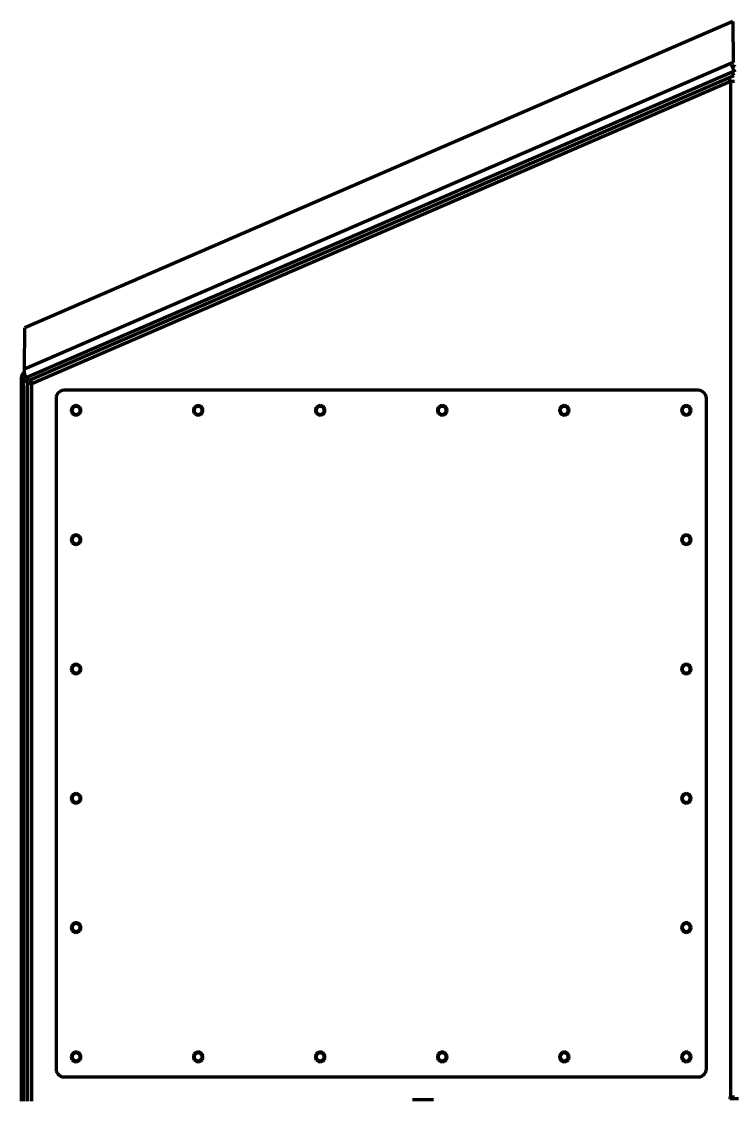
# Model space of a CAD drawing. Header units: millimetres. Extents: x 0 to 594, y 0 to 420.
# Drawn here: x 132.88 to 150.64, y 378.14 to 404.98 of the extents above; entities that cross this region are included whole.
import ezdxf

# ---------------------------------------------------------------- set-up
doc = ezdxf.new("R2010")
doc.units = ezdxf.units.MM

msp = doc.modelspace()

# ---------------------------------------------------------------- linework, layer by layer
at = {"color": 1, "lineweight": 70}
for p, q in [((150.597, 404.982), (132.958, 397.352)), ((150.597, 404.982), (150.604, 403.961)), ((150.544, 403.935), (132.95, 396.324)), ((133.008, 396.131), (150.58, 403.733)), ((150.604, 403.961), (150.544, 403.935)), ((150.544, 403.935), (150.553, 403.914)), ((150.553, 403.914), (150.561, 403.894)), ((150.561, 403.894), (150.57, 403.874)), ((150.57, 403.874), (150.578, 403.855)), ((150.578, 403.855), (150.586, 403.837)), ((150.623, 403.751), (150.58, 403.733)), ((150.58, 403.733), (150.623, 403.751)), ((150.62, 403.641), (150.58, 403.733)), ((150.608, 403.859), (150.583, 403.843)), ((150.586, 403.837), (150.593, 403.821)), ((150.593, 403.821), (150.6, 403.805)), ((150.6, 403.805), (150.606, 403.792)), ((150.606, 403.792), (150.611, 403.78)), ((150.627, 403.88), (150.608, 403.859)), ((150.611, 403.78), (150.615, 403.77)), ((150.615, 403.77), (150.619, 403.762)), ((150.619, 403.762), (150.621, 403.756)), ((150.621, 403.756), (150.623, 403.753)), ((150.663, 403.775), (150.623, 403.751)), ((150.623, 403.753), (150.623, 403.751)), ((150.64, 403.907), (150.627, 403.88)), ((133.047, 396.04), (150.62, 403.641)), ((133.136, 395.969), (150.536, 403.496)), ((150.497, 403.587), (150.497, 403.588)), ((150.498, 403.586), (150.497, 403.587)), ((150.499, 403.583), (150.498, 403.586)), ((150.501, 403.579), (150.499, 403.583)), ((150.503, 403.574), (150.501, 403.579)), ((150.505, 403.568), (150.503, 403.574)), ((150.508, 403.561), (150.505, 403.568)), ((150.512, 403.553), (150.508, 403.561)), ((150.515, 403.545), (150.512, 403.553)), ((150.519, 403.536), (150.515, 403.545)), ((150.523, 403.526), (150.519, 403.536)), ((150.528, 403.516), (150.523, 403.526)), ((150.532, 403.506), (150.528, 403.516)), ((150.536, 403.496), (150.532, 403.506)), ((150.536, 403.496), (150.548, 403.496)), ((150.536, 403.496), (150.536, 378.2)), ((150.548, 403.496), (150.559, 403.496)), ((150.559, 403.496), (150.569, 403.496)), ((150.569, 403.496), (150.58, 403.496)), ((150.58, 403.496), (150.59, 403.496)), ((150.59, 403.496), (150.599, 403.496)), ((150.599, 403.496), (150.607, 403.496)), ((150.607, 403.496), (150.615, 403.496)), ((150.615, 403.496), (150.621, 403.496)), ((150.621, 403.496), (150.627, 403.496)), ((150.627, 403.496), (150.631, 403.496)), ((150.631, 403.496), (150.634, 403.496)), ((150.634, 403.496), (150.636, 403.496)), ((150.636, 403.496), (150.636, 403.496)), ((132.95, 396.324), (132.958, 397.352)), ((132.881, 396.146), (132.895, 396.19)), ((132.895, 396.19), (132.918, 396.23)), ((132.918, 396.23), (132.949, 396.264)), ((132.949, 396.292), (132.95, 396.3)), ((132.949, 396.284), (132.949, 396.292)), ((132.949, 396.275), (132.949, 396.284)), ((132.949, 396.268), (132.949, 396.275)), ((132.949, 396.26), (132.949, 396.268)), ((132.949, 396.252), (132.949, 396.26)), ((132.949, 396.244), (132.949, 396.252)), ((132.949, 396.237), (132.949, 396.244)), ((132.949, 396.229), (132.949, 396.237)), ((132.949, 396.222), (132.949, 396.229)), ((132.949, 396.215), (132.949, 396.222)), ((132.949, 396.215), (132.954, 396.203)), ((132.95, 396.316), (132.95, 396.324)), ((132.95, 396.308), (132.95, 396.316)), ((132.95, 396.3), (132.95, 396.308)), ((132.954, 396.203), (132.959, 396.192)), ((132.959, 396.192), (132.963, 396.182)), ((132.876, 396.1), (132.881, 396.146)), ((132.876, 396.097), (132.876, 396.1)), ((132.876, 396.1), (132.936, 396.1)), ((132.876, 396.092), (132.876, 396.097)), ((132.876, 396.084), (132.876, 396.092)), ((132.876, 396.075), (132.876, 396.084)), ((132.876, 396.064), (132.876, 396.075)), ((132.876, 396.05), (132.876, 396.064)), ((132.876, 396.036), (132.876, 396.05)), ((132.876, 396.019), (132.876, 396.036)), ((132.876, 396.002), (132.876, 396.019)), ((132.876, 395.983), (132.876, 396.002)), ((132.876, 395.963), (132.876, 395.983)), ((132.876, 395.943), (132.876, 395.963)), ((132.876, 395.922), (132.876, 395.943)), ((132.876, 395.901), (132.876, 395.922)), ((132.943, 396.145), (132.936, 396.1)), ((132.936, 396.1), (132.936, 396.099)), ((132.936, 396.099), (132.936, 396.097)), ((132.936, 396.097), (132.936, 396.094)), ((132.936, 396.094), (132.936, 396.09)), ((132.936, 396.09), (132.936, 396.086)), ((132.936, 396.086), (132.936, 396.081)), ((132.936, 396.081), (132.936, 396.076)), ((132.936, 396.076), (132.936, 396.07)), ((132.936, 396.07), (132.936, 396.063)), ((132.936, 396.063), (132.936, 396.056)), ((132.936, 396.056), (132.936, 396.049)), ((132.936, 396.049), (132.936, 396.041)), ((132.936, 396.041), (132.936, 396.032)), ((132.936, 396.032), (132.936, 396.023)), ((133.036, 396.023), (132.936, 396.023)), ((132.936, 378.1), (132.936, 396.023)), ((132.961, 396.186), (132.943, 396.145)), ((132.963, 396.182), (132.967, 396.172)), ((132.967, 396.172), (132.971, 396.163)), ((132.971, 396.163), (132.975, 396.155)), ((132.975, 396.155), (132.978, 396.148)), ((132.978, 396.148), (132.981, 396.141)), ((132.981, 396.141), (132.983, 396.136)), ((132.983, 396.136), (132.985, 396.131)), ((132.985, 396.131), (132.987, 396.128)), ((132.987, 396.128), (132.988, 396.125)), ((132.988, 396.125), (132.988, 396.124)), ((132.988, 396.124), (132.989, 396.123)), ((133.008, 396.131), (132.989, 396.123)), ((132.989, 396.123), (133.008, 396.131)), ((133.047, 396.04), (133.008, 396.131)), ((133.036, 378.1), (133.036, 396.023)), ((133.037, 395.969), (133.036, 395.969)), ((133.039, 395.969), (133.037, 395.969)), ((133.042, 395.969), (133.039, 395.969)), ((133.046, 395.969), (133.042, 395.969)), ((133.052, 395.969), (133.046, 395.969)), ((133.058, 395.969), (133.052, 395.969)), ((133.066, 395.969), (133.058, 395.969)), ((133.074, 395.969), (133.066, 395.969)), ((133.083, 395.969), (133.074, 395.969)), ((133.093, 395.969), (133.083, 395.969)), ((133.103, 395.969), (133.093, 395.969)), ((133.097, 396.06), (133.097, 396.061)), ((133.098, 396.059), (133.097, 396.06)), ((133.099, 396.056), (133.098, 396.059)), ((133.101, 396.052), (133.099, 396.056)), ((133.103, 396.047), (133.101, 396.052)), ((133.105, 396.041), (133.103, 396.047)), ((133.114, 395.969), (133.103, 395.969)), ((133.108, 396.034), (133.105, 396.041)), ((133.112, 396.026), (133.108, 396.034)), ((133.115, 396.018), (133.112, 396.026)), ((133.125, 395.969), (133.114, 395.969)), ((133.119, 396.009), (133.115, 396.018)), ((133.123, 395.999), (133.119, 396.009)), ((133.128, 395.99), (133.123, 395.999)), ((133.136, 395.969), (133.125, 395.969)), ((133.132, 395.979), (133.128, 395.99)), ((133.136, 395.969), (133.132, 395.979)), ((133.136, 378.1), (133.136, 395.969)), ((132.876, 378.1), (132.876, 395.901)), ((132.936, 395.901), (132.876, 395.901)), ((132.936, 395.901), (132.936, 378.1)), ((133.756, 395.687), (133.741, 395.645)), ((133.78, 395.725), (133.756, 395.687)), ((133.812, 395.757), (133.78, 395.725)), ((133.85, 395.781), (133.812, 395.757)), ((133.892, 395.795), (133.85, 395.781)), ((133.936, 395.8), (133.892, 395.795)), ((149.736, 395.8), (133.936, 395.8)), ((149.781, 395.795), (149.736, 395.8)), ((149.823, 395.781), (149.781, 395.795)), ((149.861, 395.757), (149.823, 395.781)), ((149.893, 395.725), (149.861, 395.757)), ((149.917, 395.687), (149.893, 395.725)), ((149.931, 395.645), (149.917, 395.687)), ((133.741, 395.645), (133.736, 395.6)), ((133.736, 395.6), (133.736, 378.9)), ((134.166, 395.398), (134.139, 395.371)), ((134.199, 395.415), (134.166, 395.398)), ((134.202, 395.394), (134.172, 395.377)), ((134.236, 395.42), (134.199, 395.415)), ((134.236, 395.4), (134.202, 395.394)), ((134.273, 395.415), (134.236, 395.42)), ((134.271, 395.394), (134.236, 395.4)), ((134.301, 395.377), (134.271, 395.394)), ((134.307, 395.398), (134.273, 395.415)), ((134.333, 395.371), (134.307, 395.398)), ((137.206, 395.398), (137.179, 395.371)), ((137.239, 395.415), (137.206, 395.398)), ((137.242, 395.394), (137.212, 395.377)), ((137.276, 395.42), (137.239, 395.415)), ((137.276, 395.4), (137.242, 395.394)), ((137.313, 395.415), (137.276, 395.42)), ((137.311, 395.394), (137.276, 395.4)), ((137.341, 395.377), (137.311, 395.394)), ((137.347, 395.398), (137.313, 395.415)), ((137.373, 395.371), (137.347, 395.398)), ((140.246, 395.398), (140.219, 395.371)), ((140.279, 395.415), (140.246, 395.398)), ((140.282, 395.394), (140.252, 395.377)), ((140.316, 395.42), (140.279, 395.415)), ((140.316, 395.4), (140.282, 395.394)), ((140.353, 395.415), (140.316, 395.42)), ((140.351, 395.394), (140.316, 395.4)), ((140.381, 395.377), (140.351, 395.394)), ((140.387, 395.398), (140.353, 395.415)), ((140.413, 395.371), (140.387, 395.398)), ((143.286, 395.398), (143.259, 395.371)), ((143.319, 395.415), (143.286, 395.398)), ((143.322, 395.394), (143.292, 395.377)), ((143.356, 395.42), (143.319, 395.415)), ((143.356, 395.4), (143.322, 395.394)), ((143.393, 395.415), (143.356, 395.42)), ((143.391, 395.394), (143.356, 395.4)), ((143.421, 395.377), (143.391, 395.394)), ((143.427, 395.398), (143.393, 395.415)), ((143.453, 395.371), (143.427, 395.398)), ((146.326, 395.398), (146.299, 395.371)), ((146.359, 395.415), (146.326, 395.398)), ((146.362, 395.394), (146.332, 395.377)), ((146.396, 395.42), (146.359, 395.415)), ((146.396, 395.4), (146.362, 395.394)), ((146.433, 395.415), (146.396, 395.42)), ((146.431, 395.394), (146.396, 395.4)), ((146.461, 395.377), (146.431, 395.394)), ((146.467, 395.398), (146.433, 395.415)), ((146.493, 395.371), (146.467, 395.398)), ((149.366, 395.398), (149.339, 395.371)), ((149.399, 395.415), (149.366, 395.398)), ((149.402, 395.394), (149.372, 395.377)), ((149.436, 395.42), (149.399, 395.415)), ((149.436, 395.4), (149.402, 395.394)), ((149.473, 395.415), (149.436, 395.42)), ((149.471, 395.394), (149.436, 395.4)), ((149.501, 395.377), (149.471, 395.394)), ((149.507, 395.398), (149.473, 395.415)), ((149.533, 395.371), (149.507, 395.398)), ((149.936, 395.6), (149.931, 395.645)), ((149.936, 378.9), (149.936, 395.6)), ((134.122, 395.338), (134.116, 395.3)), ((134.116, 395.3), (134.122, 395.263)), ((134.139, 395.371), (134.122, 395.338)), ((134.122, 395.263), (134.139, 395.23)), ((134.15, 395.35), (134.138, 395.318)), ((134.138, 395.318), (134.138, 395.283)), ((134.138, 395.283), (134.15, 395.25)), ((134.139, 395.23), (134.166, 395.203)), ((134.172, 395.377), (134.15, 395.35)), ((134.15, 395.25), (134.172, 395.224)), ((134.166, 395.203), (134.199, 395.186)), ((134.172, 395.224), (134.202, 395.207)), ((134.199, 395.186), (134.236, 395.18)), ((134.202, 395.207), (134.236, 395.2)), ((134.236, 395.2), (134.271, 395.207)), ((134.236, 395.18), (134.273, 395.186)), ((134.271, 395.207), (134.301, 395.224)), ((134.273, 395.186), (134.307, 395.203)), ((134.323, 395.35), (134.301, 395.377)), ((134.301, 395.224), (134.323, 395.25)), ((134.307, 395.203), (134.333, 395.23)), ((134.335, 395.318), (134.323, 395.35)), ((134.323, 395.25), (134.335, 395.283)), ((134.351, 395.338), (134.333, 395.371)), ((134.333, 395.23), (134.351, 395.263)), ((134.335, 395.283), (134.335, 395.318)), ((134.356, 395.3), (134.351, 395.338)), ((134.351, 395.263), (134.356, 395.3)), ((137.162, 395.338), (137.156, 395.3)), ((137.156, 395.3), (137.162, 395.263)), ((137.179, 395.371), (137.162, 395.338)), ((137.162, 395.263), (137.179, 395.23)), ((137.19, 395.35), (137.178, 395.318)), ((137.178, 395.318), (137.178, 395.283)), ((137.178, 395.283), (137.19, 395.25)), ((137.179, 395.23), (137.206, 395.203)), ((137.212, 395.377), (137.19, 395.35)), ((137.19, 395.25), (137.212, 395.224)), ((137.206, 395.203), (137.239, 395.186)), ((137.212, 395.224), (137.242, 395.207)), ((137.239, 395.186), (137.276, 395.18)), ((137.242, 395.207), (137.276, 395.2)), ((137.276, 395.2), (137.311, 395.207)), ((137.276, 395.18), (137.313, 395.186)), ((137.311, 395.207), (137.341, 395.224)), ((137.313, 395.186), (137.347, 395.203)), ((137.363, 395.35), (137.341, 395.377)), ((137.341, 395.224), (137.363, 395.25)), ((137.347, 395.203), (137.373, 395.23)), ((137.375, 395.318), (137.363, 395.35)), ((137.363, 395.25), (137.375, 395.283)), ((137.391, 395.338), (137.373, 395.371)), ((137.373, 395.23), (137.391, 395.263)), ((137.375, 395.283), (137.375, 395.318)), ((137.396, 395.3), (137.391, 395.338)), ((137.391, 395.263), (137.396, 395.3)), ((140.202, 395.338), (140.196, 395.3)), ((140.196, 395.3), (140.202, 395.263)), ((140.219, 395.371), (140.202, 395.338)), ((140.202, 395.263), (140.219, 395.23)), ((140.23, 395.35), (140.218, 395.318)), ((140.218, 395.318), (140.218, 395.283)), ((140.218, 395.283), (140.23, 395.25)), ((140.219, 395.23), (140.246, 395.203)), ((140.252, 395.377), (140.23, 395.35)), ((140.23, 395.25), (140.252, 395.224)), ((140.246, 395.203), (140.279, 395.186)), ((140.252, 395.224), (140.282, 395.207)), ((140.279, 395.186), (140.316, 395.18)), ((140.282, 395.207), (140.316, 395.2)), ((140.316, 395.2), (140.351, 395.207)), ((140.316, 395.18), (140.353, 395.186)), ((140.351, 395.207), (140.381, 395.224)), ((140.353, 395.186), (140.387, 395.203)), ((140.403, 395.35), (140.381, 395.377)), ((140.381, 395.224), (140.403, 395.25)), ((140.387, 395.203), (140.413, 395.23)), ((140.415, 395.318), (140.403, 395.35)), ((140.403, 395.25), (140.415, 395.283)), ((140.431, 395.338), (140.413, 395.371)), ((140.413, 395.23), (140.431, 395.263)), ((140.415, 395.283), (140.415, 395.318)), ((140.436, 395.3), (140.431, 395.338)), ((140.431, 395.263), (140.436, 395.3)), ((143.242, 395.338), (143.236, 395.3)), ((143.236, 395.3), (143.242, 395.263)), ((143.259, 395.371), (143.242, 395.338)), ((143.242, 395.263), (143.259, 395.23)), ((143.27, 395.35), (143.258, 395.318)), ((143.258, 395.318), (143.258, 395.283)), ((143.258, 395.283), (143.27, 395.25)), ((143.259, 395.23), (143.286, 395.203)), ((143.292, 395.377), (143.27, 395.35)), ((143.27, 395.25), (143.292, 395.224)), ((143.286, 395.203), (143.319, 395.186)), ((143.292, 395.224), (143.322, 395.207)), ((143.319, 395.186), (143.356, 395.18)), ((143.322, 395.207), (143.356, 395.2)), ((143.356, 395.2), (143.391, 395.207)), ((143.356, 395.18), (143.393, 395.186)), ((143.391, 395.207), (143.421, 395.224)), ((143.393, 395.186), (143.427, 395.203)), ((143.443, 395.35), (143.421, 395.377)), ((143.421, 395.224), (143.443, 395.25)), ((143.427, 395.203), (143.453, 395.23)), ((143.455, 395.318), (143.443, 395.35)), ((143.443, 395.25), (143.455, 395.283)), ((143.471, 395.338), (143.453, 395.371)), ((143.453, 395.23), (143.471, 395.263)), ((143.455, 395.283), (143.455, 395.318)), ((143.476, 395.3), (143.471, 395.338)), ((143.471, 395.263), (143.476, 395.3)), ((146.282, 395.338), (146.276, 395.3)), ((146.276, 395.3), (146.282, 395.263)), ((146.299, 395.371), (146.282, 395.338)), ((146.282, 395.263), (146.299, 395.23)), ((146.31, 395.35), (146.298, 395.318)), ((146.298, 395.318), (146.298, 395.283)), ((146.298, 395.283), (146.31, 395.25)), ((146.299, 395.23), (146.326, 395.203)), ((146.332, 395.377), (146.31, 395.35)), ((146.31, 395.25), (146.332, 395.224)), ((146.326, 395.203), (146.359, 395.186)), ((146.332, 395.224), (146.362, 395.207)), ((146.359, 395.186), (146.396, 395.18)), ((146.362, 395.207), (146.396, 395.2)), ((146.396, 395.2), (146.431, 395.207)), ((146.396, 395.18), (146.433, 395.186)), ((146.431, 395.207), (146.461, 395.224)), ((146.433, 395.186), (146.467, 395.203)), ((146.483, 395.35), (146.461, 395.377)), ((146.461, 395.224), (146.483, 395.25)), ((146.467, 395.203), (146.493, 395.23)), ((146.495, 395.318), (146.483, 395.35)), ((146.483, 395.25), (146.495, 395.283)), ((146.511, 395.338), (146.493, 395.371)), ((146.493, 395.23), (146.511, 395.263)), ((146.495, 395.283), (146.495, 395.318)), ((146.516, 395.3), (146.511, 395.338)), ((146.511, 395.263), (146.516, 395.3)), ((149.322, 395.338), (149.316, 395.3)), ((149.316, 395.3), (149.322, 395.263)), ((149.339, 395.371), (149.322, 395.338)), ((149.322, 395.263), (149.339, 395.23)), ((149.35, 395.35), (149.338, 395.318)), ((149.338, 395.318), (149.338, 395.283)), ((149.338, 395.283), (149.35, 395.25)), ((149.339, 395.23), (149.366, 395.203)), ((149.372, 395.377), (149.35, 395.35)), ((149.35, 395.25), (149.372, 395.224)), ((149.366, 395.203), (149.399, 395.186)), ((149.372, 395.224), (149.402, 395.207)), ((149.399, 395.186), (149.436, 395.18)), ((149.402, 395.207), (149.436, 395.2)), ((149.436, 395.2), (149.471, 395.207)), ((149.436, 395.18), (149.473, 395.186)), ((149.471, 395.207), (149.501, 395.224)), ((149.473, 395.186), (149.507, 395.203)), ((149.523, 395.35), (149.501, 395.377)), ((149.501, 395.224), (149.523, 395.25)), ((149.507, 395.203), (149.533, 395.23)), ((149.535, 395.318), (149.523, 395.35)), ((149.523, 395.25), (149.535, 395.283)), ((149.551, 395.338), (149.533, 395.371)), ((149.533, 395.23), (149.551, 395.263)), ((149.535, 395.283), (149.535, 395.318)), ((149.556, 395.3), (149.551, 395.338)), ((149.551, 395.263), (149.556, 395.3)), ((134.166, 392.178), (134.139, 392.151)), ((134.199, 392.195), (134.166, 392.178)), ((134.202, 392.174), (134.172, 392.157)), ((134.236, 392.2), (134.199, 392.195)), ((134.236, 392.18), (134.202, 392.174)), ((134.273, 392.195), (134.236, 392.2)), ((134.271, 392.174), (134.236, 392.18)), ((134.301, 392.157), (134.271, 392.174)), ((134.307, 392.178), (134.273, 392.195)), ((134.333, 392.151), (134.307, 392.178)), ((149.366, 392.178), (149.339, 392.151)), ((149.399, 392.195), (149.366, 392.178)), ((149.402, 392.174), (149.372, 392.157)), ((149.436, 392.2), (149.399, 392.195)), ((149.436, 392.18), (149.402, 392.174)), ((149.473, 392.195), (149.436, 392.2)), ((149.471, 392.174), (149.436, 392.18)), ((149.501, 392.157), (149.471, 392.174)), ((149.507, 392.178), (149.473, 392.195)), ((149.533, 392.151), (149.507, 392.178)), ((134.122, 392.118), (134.116, 392.08)), ((134.116, 392.08), (134.122, 392.043)), ((134.139, 392.151), (134.122, 392.118)), ((134.122, 392.043), (134.139, 392.01)), ((134.15, 392.13), (134.138, 392.098)), ((134.138, 392.098), (134.138, 392.063)), ((134.138, 392.063), (134.15, 392.03)), ((134.139, 392.01), (134.166, 391.983)), ((134.172, 392.157), (134.15, 392.13)), ((134.15, 392.03), (134.172, 392.004)), ((134.166, 391.983), (134.199, 391.966)), ((134.172, 392.004), (134.202, 391.987)), ((134.199, 391.966), (134.236, 391.96)), ((134.202, 391.987), (134.236, 391.98)), ((134.236, 391.98), (134.271, 391.987)), ((134.236, 391.96), (134.273, 391.966)), ((134.271, 391.987), (134.301, 392.004)), ((134.273, 391.966), (134.307, 391.983)), ((134.323, 392.13), (134.301, 392.157)), ((134.301, 392.004), (134.323, 392.03)), ((134.307, 391.983), (134.333, 392.01)), ((134.335, 392.098), (134.323, 392.13)), ((134.323, 392.03), (134.335, 392.063)), ((134.351, 392.118), (134.333, 392.151)), ((134.333, 392.01), (134.351, 392.043)), ((134.335, 392.063), (134.335, 392.098)), ((134.356, 392.08), (134.351, 392.118)), ((134.351, 392.043), (134.356, 392.08)), ((149.322, 392.118), (149.316, 392.08)), ((149.316, 392.08), (149.322, 392.043)), ((149.339, 392.151), (149.322, 392.118)), ((149.322, 392.043), (149.339, 392.01)), ((149.35, 392.13), (149.338, 392.098)), ((149.338, 392.098), (149.338, 392.063)), ((149.338, 392.063), (149.35, 392.03)), ((149.339, 392.01), (149.366, 391.983)), ((149.372, 392.157), (149.35, 392.13)), ((149.35, 392.03), (149.372, 392.004)), ((149.366, 391.983), (149.399, 391.966)), ((149.372, 392.004), (149.402, 391.987)), ((149.399, 391.966), (149.436, 391.96)), ((149.402, 391.987), (149.436, 391.98)), ((149.436, 391.98), (149.471, 391.987)), ((149.436, 391.96), (149.473, 391.966)), ((149.471, 391.987), (149.501, 392.004)), ((149.473, 391.966), (149.507, 391.983)), ((149.523, 392.13), (149.501, 392.157)), ((149.501, 392.004), (149.523, 392.03)), ((149.507, 391.983), (149.533, 392.01)), ((149.535, 392.098), (149.523, 392.13)), ((149.523, 392.03), (149.535, 392.063)), ((149.551, 392.118), (149.533, 392.151)), ((149.533, 392.01), (149.551, 392.043)), ((149.535, 392.063), (149.535, 392.098)), ((149.556, 392.08), (149.551, 392.118)), ((149.551, 392.043), (149.556, 392.08)), ((134.166, 388.958), (134.139, 388.931)), ((134.199, 388.975), (134.166, 388.958)), ((134.202, 388.954), (134.172, 388.937)), ((134.236, 388.98), (134.199, 388.975)), ((134.236, 388.96), (134.202, 388.954)), ((134.273, 388.975), (134.236, 388.98)), ((134.271, 388.954), (134.236, 388.96)), ((134.301, 388.937), (134.271, 388.954)), ((134.307, 388.958), (134.273, 388.975)), ((134.333, 388.931), (134.307, 388.958)), ((149.366, 388.958), (149.339, 388.931)), ((149.399, 388.975), (149.366, 388.958)), ((149.402, 388.954), (149.372, 388.937)), ((149.436, 388.98), (149.399, 388.975)), ((149.436, 388.96), (149.402, 388.954)), ((149.473, 388.975), (149.436, 388.98)), ((149.471, 388.954), (149.436, 388.96)), ((149.501, 388.937), (149.471, 388.954)), ((149.507, 388.958), (149.473, 388.975)), ((149.533, 388.931), (149.507, 388.958)), ((134.122, 388.898), (134.116, 388.86)), ((134.116, 388.86), (134.122, 388.823)), ((134.139, 388.931), (134.122, 388.898)), ((134.122, 388.823), (134.139, 388.79)), ((134.15, 388.91), (134.138, 388.878)), ((134.138, 388.878), (134.138, 388.843)), ((134.138, 388.843), (134.15, 388.81)), ((134.139, 388.79), (134.166, 388.763)), ((134.172, 388.937), (134.15, 388.91)), ((134.15, 388.81), (134.172, 388.784)), ((134.166, 388.763), (134.199, 388.746)), ((134.172, 388.784), (134.202, 388.767)), ((134.199, 388.746), (134.236, 388.74)), ((134.202, 388.767), (134.236, 388.76)), ((134.236, 388.76), (134.271, 388.767)), ((134.236, 388.74), (134.273, 388.746)), ((134.271, 388.767), (134.301, 388.784)), ((134.273, 388.746), (134.307, 388.763)), ((134.323, 388.91), (134.301, 388.937)), ((134.301, 388.784), (134.323, 388.81)), ((134.307, 388.763), (134.333, 388.79)), ((134.335, 388.878), (134.323, 388.91)), ((134.323, 388.81), (134.335, 388.843)), ((134.351, 388.898), (134.333, 388.931)), ((134.333, 388.79), (134.351, 388.823)), ((134.335, 388.843), (134.335, 388.878)), ((134.356, 388.86), (134.351, 388.898)), ((134.351, 388.823), (134.356, 388.86)), ((149.322, 388.898), (149.316, 388.86)), ((149.316, 388.86), (149.322, 388.823)), ((149.339, 388.931), (149.322, 388.898)), ((149.322, 388.823), (149.339, 388.79)), ((149.35, 388.91), (149.338, 388.878)), ((149.338, 388.878), (149.338, 388.843)), ((149.338, 388.843), (149.35, 388.81)), ((149.339, 388.79), (149.366, 388.763)), ((149.372, 388.937), (149.35, 388.91)), ((149.35, 388.81), (149.372, 388.784)), ((149.366, 388.763), (149.399, 388.746)), ((149.372, 388.784), (149.402, 388.767)), ((149.399, 388.746), (149.436, 388.74)), ((149.402, 388.767), (149.436, 388.76)), ((149.436, 388.76), (149.471, 388.767)), ((149.436, 388.74), (149.473, 388.746)), ((149.471, 388.767), (149.501, 388.784)), ((149.473, 388.746), (149.507, 388.763)), ((149.523, 388.91), (149.501, 388.937)), ((149.501, 388.784), (149.523, 388.81)), ((149.507, 388.763), (149.533, 388.79)), ((149.535, 388.878), (149.523, 388.91)), ((149.523, 388.81), (149.535, 388.843)), ((149.551, 388.898), (149.533, 388.931)), ((149.533, 388.79), (149.551, 388.823)), ((149.535, 388.843), (149.535, 388.878)), ((149.556, 388.86), (149.551, 388.898)), ((149.551, 388.823), (149.556, 388.86)), ((134.166, 385.738), (134.139, 385.711)), ((134.199, 385.755), (134.166, 385.738)), ((134.202, 385.734), (134.172, 385.717)), ((134.236, 385.76), (134.199, 385.755)), ((134.236, 385.74), (134.202, 385.734)), ((134.273, 385.755), (134.236, 385.76)), ((134.271, 385.734), (134.236, 385.74)), ((134.301, 385.717), (134.271, 385.734)), ((134.307, 385.738), (134.273, 385.755)), ((134.333, 385.711), (134.307, 385.738)), ((149.366, 385.738), (149.339, 385.711)), ((149.399, 385.755), (149.366, 385.738)), ((149.402, 385.734), (149.372, 385.717)), ((149.436, 385.76), (149.399, 385.755)), ((149.436, 385.74), (149.402, 385.734)), ((149.473, 385.755), (149.436, 385.76)), ((149.471, 385.734), (149.436, 385.74)), ((149.501, 385.717), (149.471, 385.734)), ((149.507, 385.738), (149.473, 385.755)), ((149.533, 385.711), (149.507, 385.738)), ((134.122, 385.678), (134.116, 385.64)), ((134.116, 385.64), (134.122, 385.603)), ((134.139, 385.711), (134.122, 385.678)), ((134.122, 385.603), (134.139, 385.57)), ((134.15, 385.69), (134.138, 385.658)), ((134.138, 385.658), (134.138, 385.623)), ((134.138, 385.623), (134.15, 385.59)), ((134.139, 385.57), (134.166, 385.543)), ((134.172, 385.717), (134.15, 385.69)), ((134.15, 385.59), (134.172, 385.564)), ((134.166, 385.543), (134.199, 385.526)), ((134.172, 385.564), (134.202, 385.547)), ((134.199, 385.526), (134.236, 385.52)), ((134.202, 385.547), (134.236, 385.54)), ((134.236, 385.54), (134.271, 385.547)), ((134.236, 385.52), (134.273, 385.526)), ((134.271, 385.547), (134.301, 385.564)), ((134.273, 385.526), (134.307, 385.543)), ((134.323, 385.69), (134.301, 385.717)), ((134.301, 385.564), (134.323, 385.59)), ((134.307, 385.543), (134.333, 385.57)), ((134.335, 385.658), (134.323, 385.69)), ((134.323, 385.59), (134.335, 385.623)), ((134.351, 385.678), (134.333, 385.711)), ((134.333, 385.57), (134.351, 385.603)), ((134.335, 385.623), (134.335, 385.658)), ((134.356, 385.64), (134.351, 385.678)), ((134.351, 385.603), (134.356, 385.64)), ((149.322, 385.678), (149.316, 385.64)), ((149.316, 385.64), (149.322, 385.603)), ((149.339, 385.711), (149.322, 385.678)), ((149.322, 385.603), (149.339, 385.57)), ((149.35, 385.69), (149.338, 385.658)), ((149.338, 385.658), (149.338, 385.623)), ((149.338, 385.623), (149.35, 385.59)), ((149.339, 385.57), (149.366, 385.543)), ((149.372, 385.717), (149.35, 385.69)), ((149.35, 385.59), (149.372, 385.564)), ((149.366, 385.543), (149.399, 385.526)), ((149.372, 385.564), (149.402, 385.547)), ((149.399, 385.526), (149.436, 385.52)), ((149.402, 385.547), (149.436, 385.54)), ((149.436, 385.54), (149.471, 385.547)), ((149.436, 385.52), (149.473, 385.526)), ((149.471, 385.547), (149.501, 385.564)), ((149.473, 385.526), (149.507, 385.543)), ((149.523, 385.69), (149.501, 385.717)), ((149.501, 385.564), (149.523, 385.59)), ((149.507, 385.543), (149.533, 385.57)), ((149.535, 385.658), (149.523, 385.69)), ((149.523, 385.59), (149.535, 385.623)), ((149.551, 385.678), (149.533, 385.711)), ((149.533, 385.57), (149.551, 385.603)), ((149.535, 385.623), (149.535, 385.658)), ((149.556, 385.64), (149.551, 385.678)), ((149.551, 385.603), (149.556, 385.64)), ((134.166, 382.518), (134.139, 382.491)), ((134.199, 382.535), (134.166, 382.518)), ((134.202, 382.514), (134.172, 382.497)), ((134.236, 382.54), (134.199, 382.535)), ((134.236, 382.52), (134.202, 382.514)), ((134.273, 382.535), (134.236, 382.54)), ((134.271, 382.514), (134.236, 382.52)), ((134.301, 382.497), (134.271, 382.514)), ((134.307, 382.518), (134.273, 382.535)), ((134.333, 382.491), (134.307, 382.518)), ((149.366, 382.518), (149.339, 382.491)), ((149.399, 382.535), (149.366, 382.518)), ((149.402, 382.514), (149.372, 382.497)), ((149.436, 382.54), (149.399, 382.535)), ((149.436, 382.52), (149.402, 382.514)), ((149.473, 382.535), (149.436, 382.54)), ((149.471, 382.514), (149.436, 382.52)), ((149.501, 382.497), (149.471, 382.514)), ((149.507, 382.518), (149.473, 382.535)), ((149.533, 382.491), (149.507, 382.518)), ((134.122, 382.458), (134.116, 382.42)), ((134.116, 382.42), (134.122, 382.383)), ((134.139, 382.491), (134.122, 382.458)), ((134.122, 382.383), (134.139, 382.35)), ((134.15, 382.47), (134.138, 382.438)), ((134.138, 382.438), (134.138, 382.403)), ((134.138, 382.403), (134.15, 382.37)), ((134.139, 382.35), (134.166, 382.323)), ((134.172, 382.497), (134.15, 382.47)), ((134.15, 382.37), (134.172, 382.344)), ((134.166, 382.323), (134.199, 382.306)), ((134.172, 382.344), (134.202, 382.327)), ((134.199, 382.306), (134.236, 382.3)), ((134.202, 382.327), (134.236, 382.32)), ((134.236, 382.32), (134.271, 382.327)), ((134.236, 382.3), (134.273, 382.306)), ((134.271, 382.327), (134.301, 382.344)), ((134.273, 382.306), (134.307, 382.323)), ((134.323, 382.47), (134.301, 382.497)), ((134.301, 382.344), (134.323, 382.37)), ((134.307, 382.323), (134.333, 382.35)), ((134.335, 382.438), (134.323, 382.47)), ((134.323, 382.37), (134.335, 382.403)), ((134.351, 382.458), (134.333, 382.491)), ((134.333, 382.35), (134.351, 382.383)), ((134.335, 382.403), (134.335, 382.438)), ((134.356, 382.42), (134.351, 382.458)), ((134.351, 382.383), (134.356, 382.42)), ((149.322, 382.458), (149.316, 382.42)), ((149.316, 382.42), (149.322, 382.383)), ((149.339, 382.491), (149.322, 382.458)), ((149.322, 382.383), (149.339, 382.35)), ((149.35, 382.47), (149.338, 382.438)), ((149.338, 382.438), (149.338, 382.403)), ((149.338, 382.403), (149.35, 382.37)), ((149.339, 382.35), (149.366, 382.323)), ((149.372, 382.497), (149.35, 382.47)), ((149.35, 382.37), (149.372, 382.344)), ((149.366, 382.323), (149.399, 382.306)), ((149.372, 382.344), (149.402, 382.327)), ((149.399, 382.306), (149.436, 382.3)), ((149.402, 382.327), (149.436, 382.32)), ((149.436, 382.32), (149.471, 382.327)), ((149.436, 382.3), (149.473, 382.306)), ((149.471, 382.327), (149.501, 382.344)), ((149.473, 382.306), (149.507, 382.323)), ((149.523, 382.47), (149.501, 382.497)), ((149.501, 382.344), (149.523, 382.37)), ((149.507, 382.323), (149.533, 382.35)), ((149.535, 382.438), (149.523, 382.47)), ((149.523, 382.37), (149.535, 382.403)), ((149.551, 382.458), (149.533, 382.491)), ((149.533, 382.35), (149.551, 382.383)), ((149.535, 382.403), (149.535, 382.438)), ((149.556, 382.42), (149.551, 382.458)), ((149.551, 382.383), (149.556, 382.42)), ((134.166, 379.298), (134.139, 379.271)), ((134.199, 379.315), (134.166, 379.298)), ((134.202, 379.294), (134.172, 379.277)), ((134.236, 379.32), (134.199, 379.315)), ((134.236, 379.3), (134.202, 379.294)), ((134.273, 379.315), (134.236, 379.32)), ((134.271, 379.294), (134.236, 379.3)), ((134.301, 379.277), (134.271, 379.294)), ((134.307, 379.298), (134.273, 379.315)), ((134.333, 379.271), (134.307, 379.298)), ((137.206, 379.298), (137.179, 379.271)), ((137.239, 379.315), (137.206, 379.298)), ((137.242, 379.294), (137.212, 379.277)), ((137.276, 379.32), (137.239, 379.315)), ((137.276, 379.3), (137.242, 379.294)), ((137.313, 379.315), (137.276, 379.32)), ((137.311, 379.294), (137.276, 379.3)), ((137.341, 379.277), (137.311, 379.294)), ((137.347, 379.298), (137.313, 379.315)), ((137.373, 379.271), (137.347, 379.298)), ((140.246, 379.298), (140.219, 379.271)), ((140.279, 379.315), (140.246, 379.298)), ((140.282, 379.294), (140.252, 379.277)), ((140.316, 379.32), (140.279, 379.315)), ((140.316, 379.3), (140.282, 379.294)), ((140.353, 379.315), (140.316, 379.32)), ((140.351, 379.294), (140.316, 379.3)), ((140.381, 379.277), (140.351, 379.294)), ((140.387, 379.298), (140.353, 379.315)), ((140.413, 379.271), (140.387, 379.298)), ((143.286, 379.298), (143.259, 379.271)), ((143.319, 379.315), (143.286, 379.298)), ((143.322, 379.294), (143.292, 379.277)), ((143.356, 379.32), (143.319, 379.315)), ((143.356, 379.3), (143.322, 379.294)), ((143.393, 379.315), (143.356, 379.32)), ((143.391, 379.294), (143.356, 379.3)), ((143.421, 379.277), (143.391, 379.294)), ((143.427, 379.298), (143.393, 379.315)), ((143.453, 379.271), (143.427, 379.298)), ((146.326, 379.298), (146.299, 379.271)), ((146.359, 379.315), (146.326, 379.298)), ((146.362, 379.294), (146.332, 379.277)), ((146.396, 379.32), (146.359, 379.315)), ((146.396, 379.3), (146.362, 379.294)), ((146.433, 379.315), (146.396, 379.32)), ((146.431, 379.294), (146.396, 379.3)), ((146.461, 379.277), (146.431, 379.294)), ((146.467, 379.298), (146.433, 379.315)), ((146.493, 379.271), (146.467, 379.298)), ((149.366, 379.298), (149.339, 379.271)), ((149.399, 379.315), (149.366, 379.298)), ((149.402, 379.294), (149.372, 379.277)), ((149.436, 379.32), (149.399, 379.315)), ((149.436, 379.3), (149.402, 379.294)), ((149.473, 379.315), (149.436, 379.32)), ((149.471, 379.294), (149.436, 379.3)), ((149.501, 379.277), (149.471, 379.294)), ((149.507, 379.298), (149.473, 379.315)), ((149.533, 379.271), (149.507, 379.298)), ((134.122, 379.238), (134.116, 379.2)), ((134.116, 379.2), (134.122, 379.163)), ((134.139, 379.271), (134.122, 379.238)), ((134.122, 379.163), (134.139, 379.13)), ((134.15, 379.25), (134.138, 379.218)), ((134.138, 379.218), (134.138, 379.183)), ((134.138, 379.183), (134.15, 379.15)), ((134.139, 379.13), (134.166, 379.103)), ((134.172, 379.277), (134.15, 379.25)), ((134.15, 379.15), (134.172, 379.124)), ((134.166, 379.103), (134.199, 379.086)), ((134.172, 379.124), (134.202, 379.107)), ((134.199, 379.086), (134.236, 379.08)), ((134.202, 379.107), (134.236, 379.1)), ((134.236, 379.1), (134.271, 379.107)), ((134.236, 379.08), (134.273, 379.086)), ((134.271, 379.107), (134.301, 379.124)), ((134.273, 379.086), (134.307, 379.103)), ((134.323, 379.25), (134.301, 379.277)), ((134.301, 379.124), (134.323, 379.15)), ((134.307, 379.103), (134.333, 379.13)), ((134.335, 379.218), (134.323, 379.25)), ((134.323, 379.15), (134.335, 379.183)), ((134.351, 379.238), (134.333, 379.271)), ((134.333, 379.13), (134.351, 379.163)), ((134.335, 379.183), (134.335, 379.218)), ((134.356, 379.2), (134.351, 379.238)), ((134.351, 379.163), (134.356, 379.2)), ((137.162, 379.238), (137.156, 379.2)), ((137.156, 379.2), (137.162, 379.163)), ((137.179, 379.271), (137.162, 379.238)), ((137.162, 379.163), (137.179, 379.13)), ((137.19, 379.25), (137.178, 379.218)), ((137.178, 379.218), (137.178, 379.183)), ((137.178, 379.183), (137.19, 379.15)), ((137.179, 379.13), (137.206, 379.103)), ((137.212, 379.277), (137.19, 379.25)), ((137.19, 379.15), (137.212, 379.124)), ((137.206, 379.103), (137.239, 379.086)), ((137.212, 379.124), (137.242, 379.107)), ((137.239, 379.086), (137.276, 379.08)), ((137.242, 379.107), (137.276, 379.1)), ((137.276, 379.1), (137.311, 379.107)), ((137.276, 379.08), (137.313, 379.086)), ((137.311, 379.107), (137.341, 379.124)), ((137.313, 379.086), (137.347, 379.103)), ((137.363, 379.25), (137.341, 379.277)), ((137.341, 379.124), (137.363, 379.15)), ((137.347, 379.103), (137.373, 379.13)), ((137.375, 379.218), (137.363, 379.25)), ((137.363, 379.15), (137.375, 379.183)), ((137.391, 379.238), (137.373, 379.271)), ((137.373, 379.13), (137.391, 379.163)), ((137.375, 379.183), (137.375, 379.218)), ((137.396, 379.2), (137.391, 379.238)), ((137.391, 379.163), (137.396, 379.2)), ((140.202, 379.238), (140.196, 379.2)), ((140.196, 379.2), (140.202, 379.163)), ((140.219, 379.271), (140.202, 379.238)), ((140.202, 379.163), (140.219, 379.13)), ((140.23, 379.25), (140.218, 379.218)), ((140.218, 379.218), (140.218, 379.183)), ((140.218, 379.183), (140.23, 379.15)), ((140.219, 379.13), (140.246, 379.103)), ((140.252, 379.277), (140.23, 379.25)), ((140.23, 379.15), (140.252, 379.124)), ((140.246, 379.103), (140.279, 379.086)), ((140.252, 379.124), (140.282, 379.107)), ((140.279, 379.086), (140.316, 379.08)), ((140.282, 379.107), (140.316, 379.1)), ((140.316, 379.1), (140.351, 379.107)), ((140.316, 379.08), (140.353, 379.086)), ((140.351, 379.107), (140.381, 379.124)), ((140.353, 379.086), (140.387, 379.103)), ((140.403, 379.25), (140.381, 379.277)), ((140.381, 379.124), (140.403, 379.15)), ((140.387, 379.103), (140.413, 379.13)), ((140.415, 379.218), (140.403, 379.25)), ((140.403, 379.15), (140.415, 379.183)), ((140.431, 379.238), (140.413, 379.271)), ((140.413, 379.13), (140.431, 379.163)), ((140.415, 379.183), (140.415, 379.218)), ((140.436, 379.2), (140.431, 379.238)), ((140.431, 379.163), (140.436, 379.2)), ((143.242, 379.238), (143.236, 379.2)), ((143.236, 379.2), (143.242, 379.163)), ((143.259, 379.271), (143.242, 379.238)), ((143.242, 379.163), (143.259, 379.13)), ((143.27, 379.25), (143.258, 379.218)), ((143.258, 379.218), (143.258, 379.183)), ((143.258, 379.183), (143.27, 379.15)), ((143.259, 379.13), (143.286, 379.103)), ((143.292, 379.277), (143.27, 379.25)), ((143.27, 379.15), (143.292, 379.124)), ((143.286, 379.103), (143.319, 379.086)), ((143.292, 379.124), (143.322, 379.107)), ((143.319, 379.086), (143.356, 379.08)), ((143.322, 379.107), (143.356, 379.1)), ((143.356, 379.1), (143.391, 379.107)), ((143.356, 379.08), (143.393, 379.086)), ((143.391, 379.107), (143.421, 379.124)), ((143.393, 379.086), (143.427, 379.103)), ((143.443, 379.25), (143.421, 379.277)), ((143.421, 379.124), (143.443, 379.15)), ((143.427, 379.103), (143.453, 379.13)), ((143.455, 379.218), (143.443, 379.25)), ((143.443, 379.15), (143.455, 379.183)), ((143.471, 379.238), (143.453, 379.271)), ((143.453, 379.13), (143.471, 379.163)), ((143.455, 379.183), (143.455, 379.218)), ((143.476, 379.2), (143.471, 379.238)), ((143.471, 379.163), (143.476, 379.2)), ((146.282, 379.238), (146.276, 379.2)), ((146.276, 379.2), (146.282, 379.163)), ((146.299, 379.271), (146.282, 379.238)), ((146.282, 379.163), (146.299, 379.13)), ((146.31, 379.25), (146.298, 379.218)), ((146.298, 379.218), (146.298, 379.183)), ((146.298, 379.183), (146.31, 379.15)), ((146.299, 379.13), (146.326, 379.103)), ((146.332, 379.277), (146.31, 379.25)), ((146.31, 379.15), (146.332, 379.124)), ((146.326, 379.103), (146.359, 379.086)), ((146.332, 379.124), (146.362, 379.107)), ((146.359, 379.086), (146.396, 379.08)), ((146.362, 379.107), (146.396, 379.1)), ((146.396, 379.1), (146.431, 379.107)), ((146.396, 379.08), (146.433, 379.086)), ((146.431, 379.107), (146.461, 379.124)), ((146.433, 379.086), (146.467, 379.103)), ((146.483, 379.25), (146.461, 379.277)), ((146.461, 379.124), (146.483, 379.15)), ((146.467, 379.103), (146.493, 379.13)), ((146.495, 379.218), (146.483, 379.25)), ((146.483, 379.15), (146.495, 379.183)), ((146.511, 379.238), (146.493, 379.271)), ((146.493, 379.13), (146.511, 379.163)), ((146.495, 379.183), (146.495, 379.218)), ((146.516, 379.2), (146.511, 379.238)), ((146.511, 379.163), (146.516, 379.2)), ((149.322, 379.238), (149.316, 379.2)), ((149.316, 379.2), (149.322, 379.163)), ((149.339, 379.271), (149.322, 379.238)), ((149.322, 379.163), (149.339, 379.13)), ((149.35, 379.25), (149.338, 379.218)), ((149.338, 379.218), (149.338, 379.183)), ((149.338, 379.183), (149.35, 379.15)), ((149.339, 379.13), (149.366, 379.103)), ((149.372, 379.277), (149.35, 379.25)), ((149.35, 379.15), (149.372, 379.124)), ((149.366, 379.103), (149.399, 379.086)), ((149.372, 379.124), (149.402, 379.107)), ((149.399, 379.086), (149.436, 379.08)), ((149.402, 379.107), (149.436, 379.1)), ((149.436, 379.1), (149.471, 379.107)), ((149.436, 379.08), (149.473, 379.086)), ((149.471, 379.107), (149.501, 379.124)), ((149.473, 379.086), (149.507, 379.103)), ((149.523, 379.25), (149.501, 379.277)), ((149.501, 379.124), (149.523, 379.15)), ((149.507, 379.103), (149.533, 379.13)), ((149.535, 379.218), (149.523, 379.25)), ((149.523, 379.15), (149.535, 379.183)), ((149.551, 379.238), (149.533, 379.271)), ((149.533, 379.13), (149.551, 379.163)), ((149.535, 379.183), (149.535, 379.218)), ((149.556, 379.2), (149.551, 379.238)), ((149.551, 379.163), (149.556, 379.2)), ((133.736, 378.9), (133.741, 378.856)), ((133.741, 378.856), (133.756, 378.814)), ((133.756, 378.814), (133.78, 378.776)), ((133.78, 378.776), (133.812, 378.744)), ((133.812, 378.744), (133.85, 378.72)), ((149.823, 378.72), (149.861, 378.744)), ((149.861, 378.744), (149.893, 378.776)), ((149.893, 378.776), (149.917, 378.814)), ((149.917, 378.814), (149.931, 378.856)), ((149.931, 378.856), (149.936, 378.9)), ((133.85, 378.72), (133.892, 378.705)), ((133.892, 378.705), (133.936, 378.7)), ((133.936, 378.7), (149.736, 378.7)), ((149.736, 378.7), (149.781, 378.705)), ((149.781, 378.705), (149.823, 378.72)), ((142.616, 378.14), (143.136, 378.14)), ((150.522, 378.195), (150.516, 378.18)), ((150.516, 378.18), (150.522, 378.166)), ((150.536, 378.2), (150.522, 378.195)), ((150.522, 378.166), (150.536, 378.16)), ((150.548, 378.2), (150.536, 378.2)), ((150.536, 378.16), (150.736, 378.16)), ((150.559, 378.2), (150.548, 378.2)), ((150.569, 378.2), (150.559, 378.2)), ((150.58, 378.2), (150.569, 378.2)), ((150.59, 378.2), (150.58, 378.2)), ((150.599, 378.2), (150.59, 378.2)), ((150.607, 378.2), (150.599, 378.2)), ((150.615, 378.2), (150.607, 378.2)), ((150.621, 378.2), (150.615, 378.2)), ((150.627, 378.2), (150.621, 378.2)), ((150.631, 378.2), (150.627, 378.2)), ((150.634, 378.2), (150.631, 378.2)), ((150.636, 378.2), (150.634, 378.2)), ((150.636, 378.2), (150.636, 378.2))]:
    msp.add_line(p, q, dxfattribs=at)

doc.saveas('drawing.dxf')
